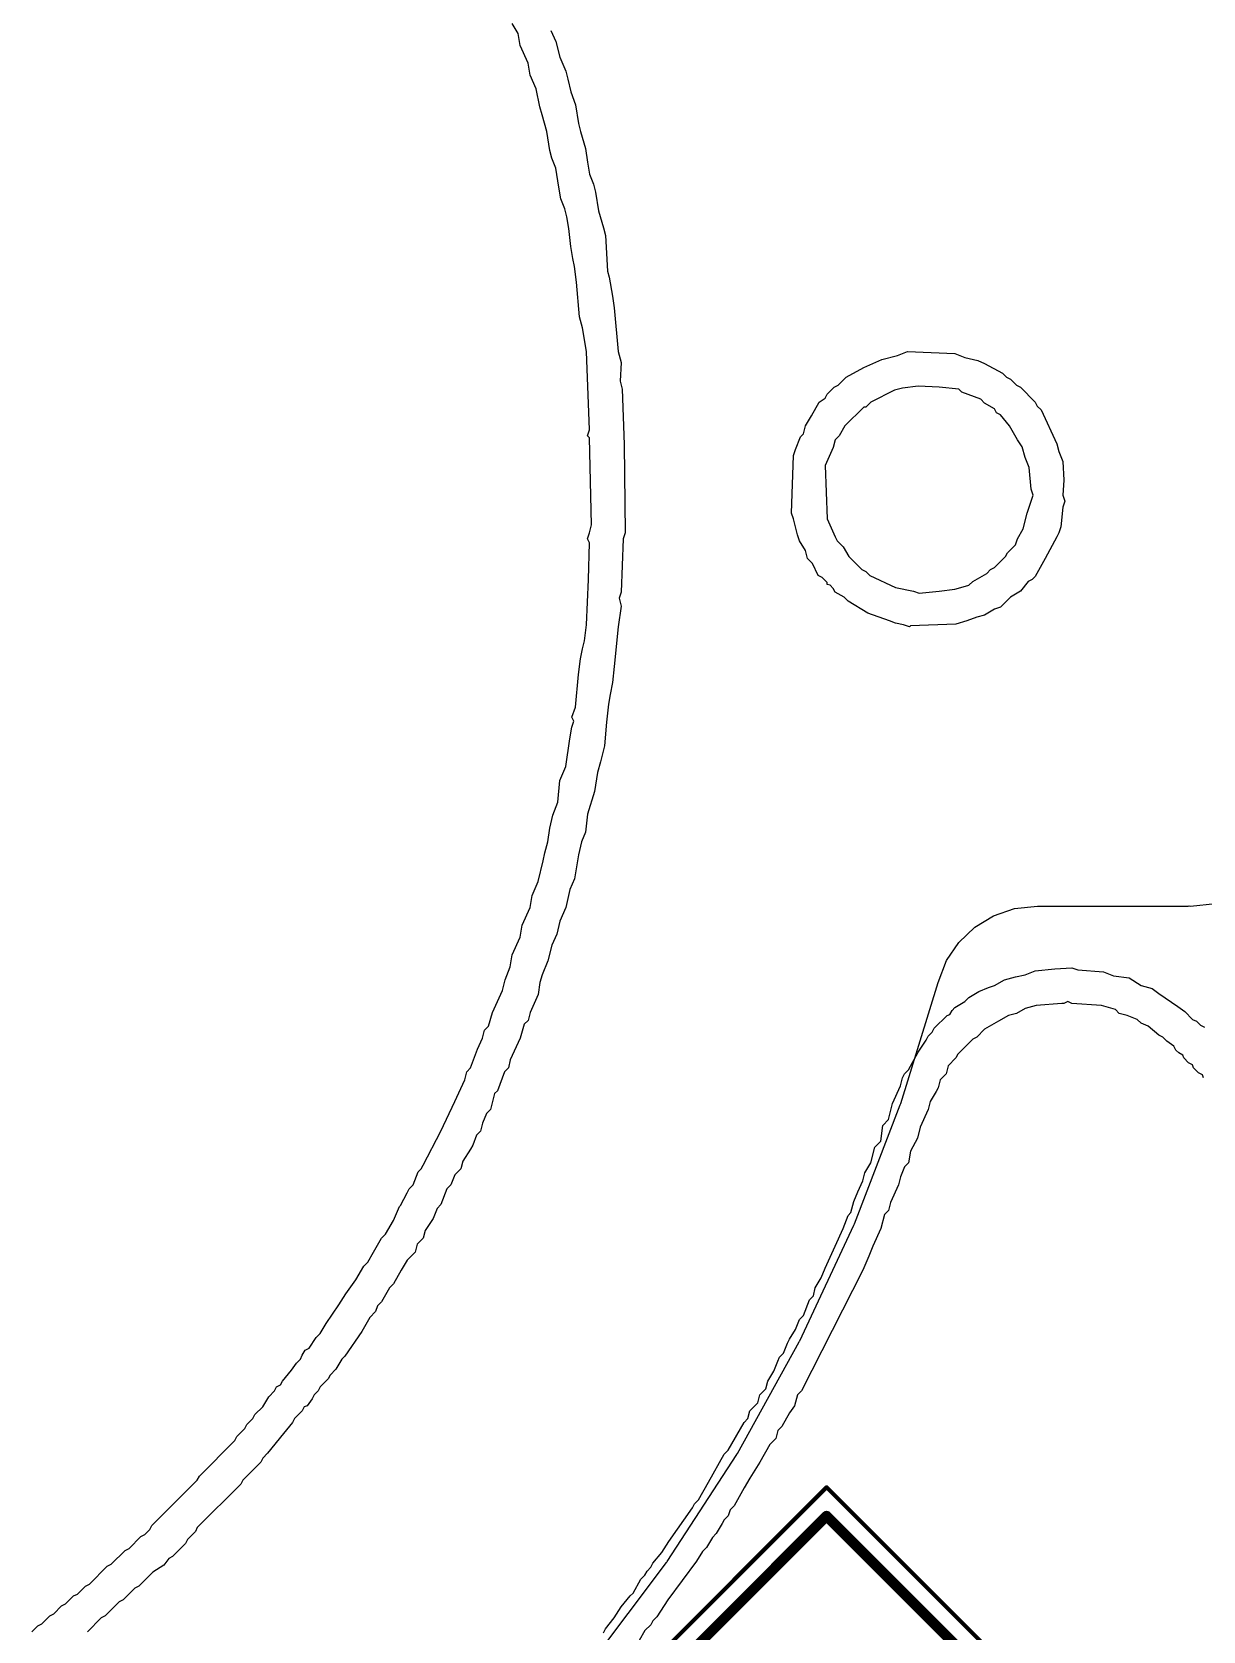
# Model space of a CAD drawing. Header units: millimetres. Extents: x 95 to 305, y 96 to 295.
# Drawn here: x 210.83 to 225.22, y 186.09 to 205.73 of the extents above; entities that cross this region are included whole.
import ezdxf

# ---------------------------------------------------------------- set-up
doc = ezdxf.new("R2010")
doc.units = ezdxf.units.MM
for name, color, linetype in [('BottomLayer', 5, 'Continuous'), ('BottomOverlay', 54, 'Continuous'), ('BottomSolder', 6, 'Continuous'), ('Mechanical13', 56, 'Continuous'), ('Mechanical15', 56, 'Continuous'), ('MultiLayer', 9, 'Continuous'), ('PadHoleLayer', 156, 'Continuous'), ('TopLayer', 1, 'Continuous'), ('TopOverlay', 2, 'Continuous'), ('TopSolder', 216, 'Continuous')]:
    doc.layers.add(name, color=color, linetype=linetype)

# ---------------------------------------------------------------- blocks, each defined once
blk = doc.blocks.new('JST_XH_4_1')
at = {"layer": 'BottomLayer'}
blk.add_hatch(color=5, dxfattribs=at).paths.add_polyline_path([(-4.504, 0.229), (-2.996, 0.229), (-2.996, -1.279), (-4.504, -1.279)])
h = blk.add_hatch(color=5, dxfattribs=at)
edge = h.paths.add_edge_path()
edge.add_arc((-1.25, -0.525), 0.754, 0, 360)
h = blk.add_hatch(color=5, dxfattribs=at)
edge = h.paths.add_edge_path()
edge.add_arc((1.25, -0.525), 0.754, 0, 360)
h = blk.add_hatch(color=5, dxfattribs=at)
edge = h.paths.add_edge_path()
edge.add_arc((3.75, -0.525), 0.754, 0, 360)
at = {"layer": 'BottomSolder'}
blk.add_hatch(color=6, dxfattribs=at).paths.add_polyline_path([(-4.554, 0.279), (-2.946, 0.279), (-2.946, -1.329), (-4.554, -1.329)])
h = blk.add_hatch(color=6, dxfattribs=at)
edge = h.paths.add_edge_path()
edge.add_arc((-1.25, -0.525), 0.804, 0, 360)
h = blk.add_hatch(color=6, dxfattribs=at)
edge = h.paths.add_edge_path()
edge.add_arc((1.25, -0.525), 0.804, 0, 360)
h = blk.add_hatch(color=6, dxfattribs=at)
edge = h.paths.add_edge_path()
edge.add_arc((3.75, -0.525), 0.804, 0, 360)
at = {"layer": 'MultiLayer'}
h = blk.add_hatch(color=9, dxfattribs=at)
edge = h.paths.add_edge_path()
edge.add_arc((-1.25, -0.525), 0.754, 0, 360)
h = blk.add_hatch(color=9, dxfattribs=at)
edge = h.paths.add_edge_path()
edge.add_arc((1.25, -0.525), 0.754, 0, 360)
h = blk.add_hatch(color=9, dxfattribs=at)
edge = h.paths.add_edge_path()
edge.add_arc((3.75, -0.525), 0.754, 0, 360)
at = {"layer": 'PadHoleLayer'}
h = blk.add_hatch(color=156, dxfattribs=at)
edge = h.paths.add_edge_path()
edge.add_arc((-3.75, -0.525), 0.5, 0, 360)
h = blk.add_hatch(color=156, dxfattribs=at)
edge = h.paths.add_edge_path()
edge.add_arc((-1.25, -0.525), 0.5, 0, 360)
h = blk.add_hatch(color=156, dxfattribs=at)
edge = h.paths.add_edge_path()
edge.add_arc((1.25, -0.525), 0.5, 0, 360)
h = blk.add_hatch(color=156, dxfattribs=at)
edge = h.paths.add_edge_path()
edge.add_arc((3.75, -0.525), 0.5, 0, 360)
at = {"layer": 'TopLayer'}
blk.add_hatch(color=1, dxfattribs=at).paths.add_polyline_path([(-4.504, 0.229), (-2.996, 0.229), (-2.996, -1.279), (-4.504, -1.279)])
h = blk.add_hatch(color=1, dxfattribs=at)
edge = h.paths.add_edge_path()
edge.add_arc((-1.25, -0.525), 0.754, 0, 360)
h = blk.add_hatch(color=1, dxfattribs=at)
edge = h.paths.add_edge_path()
edge.add_arc((1.25, -0.525), 0.754, 0, 360)
h = blk.add_hatch(color=1, dxfattribs=at)
edge = h.paths.add_edge_path()
edge.add_arc((3.75, -0.525), 0.754, 0, 360)
at = {"layer": 'TopSolder'}
blk.add_hatch(color=216, dxfattribs=at).paths.add_polyline_path([(-4.554, 0.279), (-2.946, 0.279), (-2.946, -1.329), (-4.554, -1.329)])
h = blk.add_hatch(color=216, dxfattribs=at)
edge = h.paths.add_edge_path()
edge.add_arc((-1.25, -0.525), 0.804, 0, 360)
h = blk.add_hatch(color=216, dxfattribs=at)
edge = h.paths.add_edge_path()
edge.add_arc((1.25, -0.525), 0.804, 0, 360)
h = blk.add_hatch(color=216, dxfattribs=at)
edge = h.paths.add_edge_path()
edge.add_arc((3.75, -0.525), 0.804, 0, 360)
at = {"layer": 'Mechanical13', "const_width": 0.127}
for points in [[(-6.2, 2.875), (-6.2, -2.875)], [(-6.2, 2.875), (6.2, 2.875)], [(6.2, 2.875), (6.2, -2.875)], [(-6.2, -2.875), (6.2, -2.875)]]:
    blk.add_lwpolyline(points, dxfattribs=at)
at = {"layer": 'Mechanical13'}
for points, const_width in [([(-6.232, 2.875, 1), (-6.168, 2.875, 1)], 0.0635), ([(-6.232, 2.875, 1), (-6.168, 2.875, 1)], 0.0635), ([(6.168, 2.875, 1), (6.232, 2.875, 1)], 0.0635), ([(6.168, 2.875, 1), (6.232, 2.875, 1)], 0.0635), ([(-6.85, -0.525, 1), (-7.05, -0.525, 1)], 0.2), ([(-7.1, -0.525, 1), (-7, -0.525, 1)], 0.1), ([(-6.9, -0.525, 1), (-6.8, -0.525, 1)], 0.1), ([(-6.232, -2.875, 1), (-6.168, -2.875, 1)], 0.0635), ([(-6.232, -2.875, 1), (-6.168, -2.875, 1)], 0.0635), ([(6.168, -2.875, 1), (6.232, -2.875, 1)], 0.0635), ([(6.168, -2.875, 1), (6.232, -2.875, 1)], 0.0635)]:
    blk.add_lwpolyline(points, format="xyb", close=True, dxfattribs=dict(at, const_width=const_width))
at = {"layer": 'Mechanical15', "const_width": 0.05}
for points in [[(-6.45, 3.125), (-6.45, -3.125)], [(-6.45, 3.125), (6.45, 3.125)], [(6.45, 3.125), (6.45, -3.125)], [(-6.45, -3.125), (6.45, -3.125)]]:
    blk.add_lwpolyline(points, dxfattribs=at)
at = {"layer": 'Mechanical15', "const_width": 0.025}
for points in [[(-6.462, 3.125, 1), (-6.438, 3.125, 1)], [(-6.462, 3.125, 1), (-6.438, 3.125, 1)], [(6.438, 3.125, 1), (6.462, 3.125, 1)], [(6.438, 3.125, 1), (6.462, 3.125, 1)], [(-6.462, -3.125, 1), (-6.438, -3.125, 1)], [(-6.462, -3.125, 1), (-6.438, -3.125, 1)], [(6.438, -3.125, 1), (6.462, -3.125, 1)], [(6.438, -3.125, 1), (6.462, -3.125, 1)]]:
    blk.add_lwpolyline(points, format="xyb", close=True, dxfattribs=at)
at = {"layer": 'TopOverlay', "const_width": 0.127}
for points in [[(-6.2, 2.875), (-6.2, -2.875)], [(-6.2, 2.875), (6.2, 2.875)], [(6.2, 2.875), (6.2, -2.875)], [(-6.2, -2.875), (6.2, -2.875)]]:
    blk.add_lwpolyline(points, dxfattribs=at)
at = {"layer": 'TopOverlay'}
for points, const_width in [([(-6.232, 2.875, 1), (-6.168, 2.875, 1)], 0.0635), ([(-6.232, 2.875, 1), (-6.168, 2.875, 1)], 0.0635), ([(6.168, 2.875, 1), (6.232, 2.875, 1)], 0.0635), ([(6.168, 2.875, 1), (6.232, 2.875, 1)], 0.0635), ([(-6.85, -0.525, 1), (-7.05, -0.525, 1)], 0.2), ([(-7.1, -0.525, 1), (-7, -0.525, 1)], 0.1), ([(-6.9, -0.525, 1), (-6.8, -0.525, 1)], 0.1), ([(-6.232, -2.875, 1), (-6.168, -2.875, 1)], 0.0635), ([(-6.232, -2.875, 1), (-6.168, -2.875, 1)], 0.0635), ([(6.168, -2.875, 1), (6.232, -2.875, 1)], 0.0635), ([(6.168, -2.875, 1), (6.232, -2.875, 1)], 0.0635)]:
    blk.add_lwpolyline(points, format="xyb", close=True, dxfattribs=dict(at, const_width=const_width))
blk = doc.blocks.new('JST_XH_8_B_49')
at = {"layer": 'BottomLayer'}
blk.add_hatch(color=5, dxfattribs=at).paths.add_polyline_path([(-9.504, 0.771), (-7.996, 0.771), (-7.996, -0.737), (-9.504, -0.737)])
h = blk.add_hatch(color=5, dxfattribs=at)
edge = h.paths.add_edge_path()
edge.add_arc((-6.25, 0.017), 0.754, 0, 360)
h = blk.add_hatch(color=5, dxfattribs=at)
edge = h.paths.add_edge_path()
edge.add_arc((-3.75, 0.017), 0.754, 0, 360)
h = blk.add_hatch(color=5, dxfattribs=at)
edge = h.paths.add_edge_path()
edge.add_arc((-1.25, 0.017), 0.754, 0, 360)
h = blk.add_hatch(color=5, dxfattribs=at)
edge = h.paths.add_edge_path()
edge.add_arc((1.25, 0.017), 0.754, 0, 360)
h = blk.add_hatch(color=5, dxfattribs=at)
edge = h.paths.add_edge_path()
edge.add_arc((3.75, 0.017), 0.754, 0, 360)
h = blk.add_hatch(color=5, dxfattribs=at)
edge = h.paths.add_edge_path()
edge.add_arc((6.25, 0.017), 0.754, 0, 360)
h = blk.add_hatch(color=5, dxfattribs=at)
edge = h.paths.add_edge_path()
edge.add_arc((8.75, 0.017), 0.754, 0, 360)
at = {"layer": 'BottomSolder'}
blk.add_hatch(color=6, dxfattribs=at).paths.add_polyline_path([(-9.554, 0.821), (-7.946, 0.821), (-7.946, -0.787), (-9.554, -0.787)])
h = blk.add_hatch(color=6, dxfattribs=at)
edge = h.paths.add_edge_path()
edge.add_arc((-6.25, 0.017), 0.804, 0, 360)
h = blk.add_hatch(color=6, dxfattribs=at)
edge = h.paths.add_edge_path()
edge.add_arc((-3.75, 0.017), 0.804, 0, 360)
h = blk.add_hatch(color=6, dxfattribs=at)
edge = h.paths.add_edge_path()
edge.add_arc((-1.25, 0.017), 0.804, 0, 360)
h = blk.add_hatch(color=6, dxfattribs=at)
edge = h.paths.add_edge_path()
edge.add_arc((1.25, 0.017), 0.804, 0, 360)
h = blk.add_hatch(color=6, dxfattribs=at)
edge = h.paths.add_edge_path()
edge.add_arc((3.75, 0.017), 0.804, 0, 360)
h = blk.add_hatch(color=6, dxfattribs=at)
edge = h.paths.add_edge_path()
edge.add_arc((6.25, 0.017), 0.804, 0, 360)
h = blk.add_hatch(color=6, dxfattribs=at)
edge = h.paths.add_edge_path()
edge.add_arc((8.75, 0.017), 0.804, 0, 360)
at = {"layer": 'MultiLayer'}
blk.add_hatch(color=9, dxfattribs=at).paths.add_polyline_path([(-9.504, 0.771), (-7.996, 0.771), (-7.996, -0.737), (-9.504, -0.737)])
h = blk.add_hatch(color=9, dxfattribs=at)
edge = h.paths.add_edge_path()
edge.add_arc((-6.25, 0.017), 0.754, 0, 360)
h = blk.add_hatch(color=9, dxfattribs=at)
edge = h.paths.add_edge_path()
edge.add_arc((-3.75, 0.017), 0.754, 0, 360)
h = blk.add_hatch(color=9, dxfattribs=at)
edge = h.paths.add_edge_path()
edge.add_arc((-1.25, 0.017), 0.754, 0, 360)
h = blk.add_hatch(color=9, dxfattribs=at)
edge = h.paths.add_edge_path()
edge.add_arc((1.25, 0.017), 0.754, 0, 360)
h = blk.add_hatch(color=9, dxfattribs=at)
edge = h.paths.add_edge_path()
edge.add_arc((3.75, 0.017), 0.754, 0, 360)
h = blk.add_hatch(color=9, dxfattribs=at)
edge = h.paths.add_edge_path()
edge.add_arc((6.25, 0.017), 0.754, 0, 360)
h = blk.add_hatch(color=9, dxfattribs=at)
edge = h.paths.add_edge_path()
edge.add_arc((8.75, 0.017), 0.754, 0, 360)
at = {"layer": 'PadHoleLayer'}
h = blk.add_hatch(color=156, dxfattribs=at)
edge = h.paths.add_edge_path()
edge.add_arc((-8.75, 0.017), 0.5, 0, 360)
h = blk.add_hatch(color=156, dxfattribs=at)
edge = h.paths.add_edge_path()
edge.add_arc((-6.25, 0.017), 0.5, 0, 360)
h = blk.add_hatch(color=156, dxfattribs=at)
edge = h.paths.add_edge_path()
edge.add_arc((-3.75, 0.017), 0.5, 0, 360)
h = blk.add_hatch(color=156, dxfattribs=at)
edge = h.paths.add_edge_path()
edge.add_arc((-1.25, 0.017), 0.5, 0, 360)
h = blk.add_hatch(color=156, dxfattribs=at)
edge = h.paths.add_edge_path()
edge.add_arc((1.25, 0.017), 0.5, 0, 360)
h = blk.add_hatch(color=156, dxfattribs=at)
edge = h.paths.add_edge_path()
edge.add_arc((3.75, 0.017), 0.5, 0, 360)
h = blk.add_hatch(color=156, dxfattribs=at)
edge = h.paths.add_edge_path()
edge.add_arc((6.25, 0.017), 0.5, 0, 360)
h = blk.add_hatch(color=156, dxfattribs=at)
edge = h.paths.add_edge_path()
edge.add_arc((8.75, 0.017), 0.5, 0, 360)
at = {"layer": 'TopLayer'}
blk.add_hatch(color=1, dxfattribs=at).paths.add_polyline_path([(-9.504, 0.771), (-7.996, 0.771), (-7.996, -0.737), (-9.504, -0.737)])
h = blk.add_hatch(color=1, dxfattribs=at)
edge = h.paths.add_edge_path()
edge.add_arc((-6.25, 0.017), 0.754, 0, 360)
h = blk.add_hatch(color=1, dxfattribs=at)
edge = h.paths.add_edge_path()
edge.add_arc((-3.75, 0.017), 0.754, 0, 360)
h = blk.add_hatch(color=1, dxfattribs=at)
edge = h.paths.add_edge_path()
edge.add_arc((-1.25, 0.017), 0.754, 0, 360)
h = blk.add_hatch(color=1, dxfattribs=at)
edge = h.paths.add_edge_path()
edge.add_arc((1.25, 0.017), 0.754, 0, 360)
h = blk.add_hatch(color=1, dxfattribs=at)
edge = h.paths.add_edge_path()
edge.add_arc((3.75, 0.017), 0.754, 0, 360)
h = blk.add_hatch(color=1, dxfattribs=at)
edge = h.paths.add_edge_path()
edge.add_arc((6.25, 0.017), 0.754, 0, 360)
h = blk.add_hatch(color=1, dxfattribs=at)
edge = h.paths.add_edge_path()
edge.add_arc((8.75, 0.017), 0.754, 0, 360)
at = {"layer": 'TopSolder'}
blk.add_hatch(color=216, dxfattribs=at).paths.add_polyline_path([(-9.554, 0.821), (-7.946, 0.821), (-7.946, -0.787), (-9.554, -0.787)])
h = blk.add_hatch(color=216, dxfattribs=at)
edge = h.paths.add_edge_path()
edge.add_arc((-6.25, 0.017), 0.804, 0, 360)
h = blk.add_hatch(color=216, dxfattribs=at)
edge = h.paths.add_edge_path()
edge.add_arc((-3.75, 0.017), 0.804, 0, 360)
h = blk.add_hatch(color=216, dxfattribs=at)
edge = h.paths.add_edge_path()
edge.add_arc((-1.25, 0.017), 0.804, 0, 360)
h = blk.add_hatch(color=216, dxfattribs=at)
edge = h.paths.add_edge_path()
edge.add_arc((1.25, 0.017), 0.804, 0, 360)
h = blk.add_hatch(color=216, dxfattribs=at)
edge = h.paths.add_edge_path()
edge.add_arc((3.75, 0.017), 0.804, 0, 360)
h = blk.add_hatch(color=216, dxfattribs=at)
edge = h.paths.add_edge_path()
edge.add_arc((6.25, 0.017), 0.804, 0, 360)
h = blk.add_hatch(color=216, dxfattribs=at)
edge = h.paths.add_edge_path()
edge.add_arc((8.75, 0.017), 0.804, 0, 360)
at = {"layer": 'BottomOverlay', "const_width": 0.127}
for points in [[(-11.2, 2.367), (-11.2, -3.383)], [(-11.2, 2.367), (11.2, 2.367)], [(11.2, 2.367), (11.2, -3.383)], [(-11.2, -3.383), (11.2, -3.383)]]:
    blk.add_lwpolyline(points, dxfattribs=at)
at = {"layer": 'BottomOverlay'}
for points, const_width in [([(-11.232, 2.367, 1), (-11.168, 2.367, 1)], 0.0635), ([(-11.232, 2.367, 1), (-11.168, 2.367, 1)], 0.0635), ([(11.168, 2.367, 1), (11.232, 2.367, 1)], 0.0635), ([(11.168, 2.367, 1), (11.232, 2.367, 1)], 0.0635), ([(-11.85, 0.017, 1), (-12.05, 0.017, 1)], 0.2), ([(-12.1, 0.017, 1), (-12, 0.017, 1)], 0.1), ([(-11.9, 0.017, 1), (-11.8, 0.017, 1)], 0.1), ([(-11.232, -3.383, 1), (-11.168, -3.383, 1)], 0.0635), ([(-11.232, -3.383, 1), (-11.168, -3.383, 1)], 0.0635), ([(11.168, -3.383, 1), (11.232, -3.383, 1)], 0.0635), ([(11.168, -3.383, 1), (11.232, -3.383, 1)], 0.0635)]:
    blk.add_lwpolyline(points, format="xyb", close=True, dxfattribs=dict(at, const_width=const_width))
at = {"layer": 'Mechanical13', "const_width": 0.127}
for points in [[(-11.2, 2.367), (-11.2, -3.383)], [(-11.2, 2.367), (11.2, 2.367)], [(11.2, 2.367), (11.2, -3.383)], [(-11.2, -3.383), (11.2, -3.383)]]:
    blk.add_lwpolyline(points, dxfattribs=at)
at = {"layer": 'Mechanical13'}
for points, const_width in [([(-11.232, 2.367, 1), (-11.168, 2.367, 1)], 0.0635), ([(-11.232, 2.367, 1), (-11.168, 2.367, 1)], 0.0635), ([(11.168, 2.367, 1), (11.232, 2.367, 1)], 0.0635), ([(11.168, 2.367, 1), (11.232, 2.367, 1)], 0.0635), ([(-11.85, 0.017, 1), (-12.05, 0.017, 1)], 0.2), ([(-12.1, 0.017, 1), (-12, 0.017, 1)], 0.1), ([(-11.9, 0.017, 1), (-11.8, 0.017, 1)], 0.1), ([(-11.232, -3.383, 1), (-11.168, -3.383, 1)], 0.0635), ([(-11.232, -3.383, 1), (-11.168, -3.383, 1)], 0.0635), ([(11.168, -3.383, 1), (11.232, -3.383, 1)], 0.0635), ([(11.168, -3.383, 1), (11.232, -3.383, 1)], 0.0635)]:
    blk.add_lwpolyline(points, format="xyb", close=True, dxfattribs=dict(at, const_width=const_width))
at = {"layer": 'Mechanical15', "const_width": 0.05}
for points in [[(-11.45, 2.617), (11.45, 2.617)], [(-11.45, 2.617), (-11.45, -3.633)], [(11.45, 2.617), (11.45, -3.633)], [(-11.45, -3.633), (11.45, -3.633)]]:
    blk.add_lwpolyline(points, dxfattribs=at)
at = {"layer": 'Mechanical15', "const_width": 0.025}
for points in [[(-11.462, 2.617, 1), (-11.438, 2.617, 1)], [(-11.462, 2.617, 1), (-11.438, 2.617, 1)], [(11.438, 2.617, 1), (11.462, 2.617, 1)], [(11.438, 2.617, 1), (11.462, 2.617, 1)], [(-11.462, -3.633, 1), (-11.438, -3.633, 1)], [(-11.462, -3.633, 1), (-11.438, -3.633, 1)], [(11.438, -3.633, 1), (11.462, -3.633, 1)], [(11.438, -3.633, 1), (11.462, -3.633, 1)]]:
    blk.add_lwpolyline(points, format="xyb", close=True, dxfattribs=at)

msp = doc.modelspace()

# ---------------------------------------------------------------- linework, layer by layer
at = {"layer": 'BottomLayer'}
for p, q in [((225.066, 194.996), (225.373, 195.028)), ((222.416, 194.737), (222.647, 194.877)), ((222.647, 194.877), (222.903, 194.964)), ((222.903, 194.964), (223.186, 194.995)), ((223.186, 194.995), (225.04, 194.995)), ((225.04, 194.995), (225.053, 194.998)), ((225.053, 194.998), (225.066, 194.996)), ((222.22, 194.55), (222.416, 194.737)), ((222.07, 194.326), (222.22, 194.55)), ((221.965, 194.057), (222.07, 194.326)), ((221.507, 192.569), (221.965, 194.057)), ((220.938, 191.092), (221.501, 192.553)), ((221.501, 192.553), (221.503, 192.561)), ((221.503, 192.561), (221.507, 192.569)), ((220.268, 189.657), (220.932, 191.075)), ((220.932, 191.075), (220.934, 191.084)), ((220.934, 191.084), (220.938, 191.092)), ((219.5, 188.273), (220.26, 189.642)), ((220.26, 189.642), (220.263, 189.65)), ((220.263, 189.65), (220.268, 189.657)), ((218.637, 186.945), (219.491, 188.258)), ((219.491, 188.258), (219.494, 188.266)), ((219.494, 188.266), (219.5, 188.273)), ((217.685, 185.681), (218.627, 186.931)), ((218.627, 186.931), (218.631, 186.939)), ((218.631, 186.939), (218.637, 186.945))]:
    msp.add_line(p, q, dxfattribs=at)
at = {"layer": 'BottomOverlay'}
for p, q in [((216.806, 205.713), (216.733, 205.835)), ((216.831, 205.567), (216.806, 205.713)), ((217.208, 205.75), (217.269, 205.616)), ((216.928, 205.348), (216.831, 205.567)), ((217.269, 205.616), (217.318, 205.421)), ((216.952, 205.202), (216.928, 205.348)), ((217.318, 205.421), (217.391, 205.251)), ((217.391, 205.251), (217.415, 205.153)), ((217.025, 205.032), (216.952, 205.202)), ((217.415, 205.153), (217.451, 204.995)), ((217.074, 204.813), (217.025, 205.032)), ((217.451, 204.995), (217.512, 204.837)), ((217.099, 204.715), (217.074, 204.813)), ((217.159, 204.508), (217.099, 204.715)), ((217.512, 204.837), (217.549, 204.606)), ((217.196, 204.277), (217.159, 204.508)), ((217.549, 204.606), (217.573, 204.508)), ((217.573, 204.508), (217.634, 204.302)), ((217.22, 204.18), (217.196, 204.277)), ((217.634, 204.302), (217.658, 204.131)), ((217.269, 204.058), (217.22, 204.18)), ((217.658, 204.131), (217.683, 203.985)), ((217.305, 203.827), (217.269, 204.058)), ((217.683, 203.985), (217.731, 203.863)), ((217.33, 203.681), (217.305, 203.827)), ((217.378, 203.559), (217.33, 203.681)), ((217.731, 203.863), (217.756, 203.766)), ((217.756, 203.766), (217.792, 203.535)), ((217.403, 203.462), (217.378, 203.559)), ((217.792, 203.535), (217.853, 203.328)), ((217.427, 203.316), (217.403, 203.462)), ((217.451, 203.097), (217.427, 203.316)), ((217.853, 203.328), (217.877, 203.231)), ((217.476, 202.951), (217.451, 203.097)), ((217.877, 203.231), (217.902, 202.793)), ((217.5, 202.853), (217.476, 202.951)), ((217.524, 202.659), (217.5, 202.853)), ((217.902, 202.793), (217.926, 202.72)), ((217.926, 202.72), (217.963, 202.488)), ((217.561, 202.233), (217.524, 202.659)), ((217.963, 202.488), (217.987, 202.342)), ((217.987, 202.342), (218.036, 201.807)), ((217.597, 202.099), (217.561, 202.233)), ((217.646, 201.807), (217.597, 202.099)), ((217.683, 200.845), (217.646, 201.807)), ((218.036, 201.807), (218.072, 201.673)), ((221.054, 201.612), (221.273, 201.709)), ((221.273, 201.709), (221.467, 201.758)), ((221.467, 201.758), (221.589, 201.807)), ((221.589, 201.807), (222.173, 201.782)), ((222.173, 201.782), (222.295, 201.734)), ((222.295, 201.734), (222.453, 201.697)), ((218.072, 201.673), (218.06, 201.442)), ((220.835, 201.49), (221.054, 201.612)), ((222.453, 201.697), (222.538, 201.661)), ((222.538, 201.661), (222.757, 201.539)), ((222.757, 201.539), (222.806, 201.49)), ((218.06, 201.442), (218.084, 201.344)), ((218.084, 201.344), (218.109, 200.663)), ((220.603, 201.283), (220.689, 201.369)), ((220.689, 201.369), (220.737, 201.393)), ((220.737, 201.393), (220.835, 201.49)), ((221.431, 201.332), (221.139, 201.186)), ((221.528, 201.357), (221.431, 201.332)), ((221.723, 201.381), (221.528, 201.357)), ((221.979, 201.369), (221.723, 201.381)), ((222.222, 201.344), (221.979, 201.369)), ((222.258, 201.308), (222.222, 201.344)), ((222.806, 201.49), (222.855, 201.466)), ((222.855, 201.466), (222.928, 201.393)), ((222.928, 201.393), (222.977, 201.369)), ((222.977, 201.369), (223.159, 201.186)), ((220.409, 201.016), (220.506, 201.186)), ((220.506, 201.186), (220.579, 201.235)), ((220.579, 201.235), (220.603, 201.283)), ((221.054, 201.125), (220.822, 200.894)), ((221.078, 201.125), (221.054, 201.125)), ((221.139, 201.186), (221.078, 201.125)), ((222.49, 201.223), (222.258, 201.308)), ((222.538, 201.174), (222.49, 201.223)), ((222.66, 201.101), (222.538, 201.174)), ((223.159, 201.186), (223.183, 201.137)), ((223.183, 201.137), (223.232, 201.089)), ((220.336, 200.894), (220.409, 201.016)), ((222.684, 201.052), (222.66, 201.101)), ((222.733, 201.028), (222.684, 201.052)), ((222.843, 200.894), (222.733, 201.028)), ((223.232, 201.089), (223.427, 200.675)), ((217.658, 200.772), (217.683, 200.845)), ((217.683, 200.748), (217.658, 200.772)), ((217.707, 199.677), (217.683, 200.748)), ((220.214, 200.602), (220.275, 200.76)), ((220.275, 200.76), (220.311, 200.797)), ((220.311, 200.797), (220.336, 200.894)), ((220.701, 200.724), (220.676, 200.626)), ((220.749, 200.772), (220.701, 200.724)), ((220.822, 200.894), (220.749, 200.772)), ((222.94, 200.724), (222.843, 200.894)), ((223.001, 200.638), (222.94, 200.724)), ((218.109, 200.663), (218.121, 199.58)), ((220.165, 199.823), (220.19, 200.529)), ((220.19, 200.529), (220.214, 200.602)), ((220.676, 200.626), (220.579, 200.407)), ((223.037, 200.505), (223.001, 200.638)), ((223.427, 200.675), (223.451, 200.578)), ((223.451, 200.578), (223.5, 200.456)), ((220.579, 200.407), (220.603, 199.75)), ((223.086, 200.383), (223.037, 200.505)), ((223.11, 200.115), (223.086, 200.383)), ((223.5, 200.456), (223.512, 200.225)), ((223.512, 200.225), (223.5, 200.042)), ((223.062, 199.823), (223.135, 200.042)), ((223.135, 200.042), (223.11, 200.115)), ((223.5, 200.042), (223.524, 199.969)), ((223.524, 199.969), (223.5, 199.896)), ((220.19, 199.75), (220.165, 199.823)), ((220.238, 199.555), (220.19, 199.75)), ((220.603, 199.75), (220.701, 199.531)), ((223.013, 199.628), (223.062, 199.823)), ((223.5, 199.896), (223.475, 199.653)), ((217.658, 199.507), (217.683, 199.58)), ((217.683, 199.58), (217.707, 199.677)), ((218.121, 199.58), (218.096, 199.507)), ((220.263, 199.482), (220.238, 199.555)), ((222.94, 199.507), (223.013, 199.628)), ((223.451, 199.58), (223.427, 199.531)), ((223.475, 199.653), (223.451, 199.58)), ((217.683, 199.458), (217.658, 199.507)), ((217.67, 199.008), (217.683, 199.458)), ((218.096, 199.507), (218.072, 198.85)), ((220.336, 199.361), (220.263, 199.482)), ((220.36, 199.263), (220.336, 199.361)), ((220.701, 199.531), (220.725, 199.482)), ((220.725, 199.482), (220.798, 199.409)), ((220.798, 199.409), (220.871, 199.288)), ((222.818, 199.336), (222.916, 199.434)), ((222.916, 199.434), (222.94, 199.507)), ((223.427, 199.531), (223.281, 199.263)), ((220.421, 199.202), (220.36, 199.263)), ((220.494, 199.056), (220.421, 199.202)), ((220.871, 199.288), (221.029, 199.129)), ((222.611, 199.129), (222.66, 199.154)), ((222.66, 199.154), (222.794, 199.288)), ((222.794, 199.288), (222.818, 199.336)), ((223.281, 199.263), (223.159, 199.044)), ((217.646, 198.448), (217.67, 199.008)), ((220.543, 199.032), (220.494, 199.056)), ((220.591, 198.983), (220.543, 199.032)), ((220.603, 198.971), (220.591, 198.983)), ((220.603, 198.947), (220.603, 198.971)), ((221.029, 199.129), (221.078, 199.105)), ((221.078, 199.105), (221.127, 199.056)), ((221.127, 199.056), (221.443, 198.91)), ((222.344, 198.935), (222.392, 198.983)), ((222.392, 198.983), (222.563, 199.081)), ((222.563, 199.081), (222.611, 199.129)), ((223.074, 198.983), (222.977, 198.862)), ((223.123, 199.008), (223.074, 198.983)), ((223.159, 199.044), (223.123, 199.008)), ((218.072, 198.85), (218.048, 198.777)), ((218.048, 198.777), (218.072, 198.679)), ((220.64, 198.935), (220.603, 198.947)), ((220.676, 198.898), (220.64, 198.935)), ((220.701, 198.85), (220.676, 198.898)), ((220.81, 198.789), (220.701, 198.85)), ((220.859, 198.74), (220.81, 198.789)), ((221.443, 198.91), (221.662, 198.862)), ((221.662, 198.862), (221.735, 198.837)), ((221.735, 198.837), (221.979, 198.862)), ((221.979, 198.862), (222.173, 198.886)), ((222.173, 198.886), (222.246, 198.91)), ((222.246, 198.91), (222.344, 198.935)), ((222.855, 198.789), (222.733, 198.667)), ((222.977, 198.862), (222.855, 198.789)), ((218.072, 198.679), (218.036, 198.424)), ((221.102, 198.594), (220.859, 198.74)), ((221.37, 198.497), (221.102, 198.594)), ((222.538, 198.57), (222.441, 198.545)), ((222.66, 198.643), (222.538, 198.57)), ((222.733, 198.667), (222.66, 198.643)), ((217.622, 198.253), (217.646, 198.448)), ((218.036, 198.424), (217.987, 197.937)), ((221.443, 198.472), (221.37, 198.497)), ((221.54, 198.448), (221.443, 198.472)), ((221.613, 198.424), (221.54, 198.448)), ((221.626, 198.436), (221.613, 198.424)), ((222.185, 198.46), (221.626, 198.436)), ((222.319, 198.497), (222.185, 198.46)), ((222.441, 198.545), (222.319, 198.497)), ((217.597, 198.156), (217.622, 198.253)), ((217.549, 197.839), (217.573, 198.034)), ((217.573, 198.034), (217.597, 198.156)), ((217.512, 197.438), (217.549, 197.839)), ((217.987, 197.937), (217.963, 197.742)), ((217.938, 197.596), (217.914, 197.474)), ((217.963, 197.742), (217.938, 197.596)), ((217.464, 197.316), (217.512, 197.438)), ((217.914, 197.474), (217.89, 197.255)), ((217.439, 197.048), (217.464, 197.194)), ((217.488, 197.267), (217.464, 197.316)), ((217.464, 197.194), (217.488, 197.267)), ((217.89, 197.255), (217.865, 196.963)), ((217.391, 196.708), (217.439, 197.048)), ((217.865, 196.963), (217.817, 196.769)), ((217.318, 196.537), (217.391, 196.708)), ((217.78, 196.635), (217.744, 196.403)), ((217.817, 196.769), (217.78, 196.635)), ((217.293, 196.27), (217.318, 196.537)), ((217.744, 196.403), (217.658, 196.124)), ((217.232, 196.111), (217.293, 196.27)), ((217.196, 195.953), (217.232, 196.111)), ((217.658, 196.124), (217.634, 195.904)), ((217.172, 195.783), (217.196, 195.953)), ((217.634, 195.904), (217.585, 195.783)), ((217.111, 195.552), (217.135, 195.649)), ((217.135, 195.649), (217.172, 195.783)), ((217.549, 195.625), (217.5, 195.332)), ((217.585, 195.783), (217.549, 195.625)), ((217.05, 195.296), (217.111, 195.552)), ((216.977, 195.126), (217.05, 195.296)), ((217.5, 195.332), (217.439, 195.199)), ((216.952, 194.98), (216.977, 195.126)), ((217.439, 195.199), (217.391, 194.98)), ((216.855, 194.76), (216.952, 194.98)), ((217.391, 194.98), (217.318, 194.809)), ((216.831, 194.614), (216.855, 194.76)), ((217.281, 194.651), (217.22, 194.517)), ((217.318, 194.809), (217.281, 194.651)), ((216.733, 194.395), (216.831, 194.614)), ((217.22, 194.517), (217.172, 194.322)), ((216.648, 194.091), (216.709, 194.249)), ((216.709, 194.249), (216.733, 194.395)), ((217.172, 194.322), (217.099, 194.152)), ((216.612, 193.957), (216.648, 194.091)), ((217.074, 194.055), (217.05, 193.909)), ((217.099, 194.152), (217.074, 194.055)), ((222.66, 194.018), (222.782, 194.091)), ((222.782, 194.091), (222.916, 194.128)), ((222.916, 194.128), (223.037, 194.152)), ((223.037, 194.152), (223.159, 194.201)), ((223.159, 194.201), (223.402, 194.225)), ((223.402, 194.225), (223.609, 194.237)), ((223.609, 194.237), (223.682, 194.213)), ((223.682, 194.213), (223.999, 194.189)), ((223.999, 194.189), (224.12, 194.14)), ((224.12, 194.14), (224.315, 194.116)), ((224.315, 194.116), (224.461, 194.018)), ((216.49, 193.69), (216.612, 193.957)), ((217.05, 193.909), (216.952, 193.69)), ((222.295, 193.823), (222.344, 193.872)), ((222.344, 193.872), (222.465, 193.945)), ((222.465, 193.945), (222.587, 193.994)), ((222.587, 193.994), (222.66, 194.018)), ((224.461, 194.018), (224.595, 193.982)), ((224.595, 193.982), (224.68, 193.921)), ((224.68, 193.921), (224.911, 193.763)), ((216.441, 193.519), (216.49, 193.69)), ((216.952, 193.69), (216.928, 193.592)), ((221.918, 193.495), (222.076, 193.653)), ((222.076, 193.653), (222.112, 193.665)), ((222.112, 193.665), (222.137, 193.714)), ((222.137, 193.714), (222.173, 193.75)), ((222.173, 193.75), (222.295, 193.823)), ((222.83, 193.653), (222.709, 193.58)), ((222.928, 193.677), (222.83, 193.653)), ((223.037, 193.738), (222.928, 193.677)), ((223.171, 193.775), (223.037, 193.738)), ((223.488, 193.799), (223.171, 193.775)), ((223.512, 193.799), (223.488, 193.799)), ((223.561, 193.823), (223.512, 193.799)), ((223.609, 193.799), (223.561, 193.823)), ((223.974, 193.775), (223.609, 193.799)), ((224.145, 193.726), (223.974, 193.775)), ((224.193, 193.677), (224.145, 193.726)), ((224.291, 193.653), (224.193, 193.677)), ((224.413, 193.604), (224.291, 193.653)), ((224.911, 193.763), (224.997, 193.702)), ((224.997, 193.702), (225.094, 193.604)), ((216.368, 193.373), (216.393, 193.471)), ((216.393, 193.471), (216.441, 193.519)), ((216.879, 193.544), (216.831, 193.373)), ((216.928, 193.592), (216.879, 193.544)), ((221.893, 193.446), (221.918, 193.495)), ((222.538, 193.483), (222.441, 193.385)), ((222.709, 193.58), (222.538, 193.483)), ((224.461, 193.556), (224.413, 193.604)), ((224.546, 193.519), (224.461, 193.556)), ((224.68, 193.41), (224.546, 193.519)), ((225.094, 193.604), (225.143, 193.58)), ((225.143, 193.58), (225.191, 193.531)), ((225.191, 193.531), (225.24, 193.507)), ((216.307, 193.239), (216.368, 193.373)), ((216.831, 193.373), (216.709, 193.105)), ((221.723, 193.203), (221.82, 193.349)), ((221.82, 193.349), (221.845, 193.397)), ((221.845, 193.397), (221.893, 193.446)), ((222.392, 193.361), (222.21, 193.178)), ((222.441, 193.385), (222.392, 193.361)), ((224.729, 193.385), (224.68, 193.41)), ((224.778, 193.337), (224.729, 193.385)), ((224.863, 193.276), (224.778, 193.337)), ((224.887, 193.227), (224.863, 193.276)), ((216.222, 193.008), (216.307, 193.239)), ((216.709, 193.105), (216.685, 193.008)), ((221.601, 192.984), (221.723, 193.203)), ((222.185, 193.13), (222.088, 193.032)), ((222.21, 193.178), (222.185, 193.13)), ((224.924, 193.191), (224.887, 193.227)), ((224.972, 193.166), (224.924, 193.191)), ((224.985, 193.13), (224.972, 193.166)), ((225.045, 193.069), (224.985, 193.13)), ((225.094, 193.045), (225.045, 193.069)), ((216.149, 192.862), (216.174, 192.959)), ((216.174, 192.959), (216.222, 193.008)), ((216.636, 192.959), (216.551, 192.728)), ((216.685, 193.008), (216.636, 192.959)), ((221.504, 192.789), (221.528, 192.886)), ((221.528, 192.886), (221.553, 192.935)), ((221.553, 192.935), (221.601, 192.984)), ((222.064, 192.935), (221.991, 192.862)), ((222.088, 193.032), (222.064, 192.935)), ((225.106, 193.008), (225.094, 193.045)), ((225.167, 192.947), (225.106, 193.008)), ((225.216, 192.923), (225.167, 192.947)), ((225.228, 192.886), (225.216, 192.923)), ((216.028, 192.594), (216.149, 192.862)), ((216.514, 192.692), (216.466, 192.497)), ((216.551, 192.728), (216.514, 192.692)), ((221.407, 192.57), (221.504, 192.789)), ((221.942, 192.716), (221.869, 192.594)), ((221.966, 192.765), (221.942, 192.716)), ((221.991, 192.862), (221.966, 192.765)), ((215.857, 192.229), (216.028, 192.594)), ((216.466, 192.497), (216.417, 192.448)), ((221.358, 192.375), (221.407, 192.57)), ((221.845, 192.497), (221.747, 192.278)), ((221.869, 192.594), (221.845, 192.497)), ((216.368, 192.327), (216.344, 192.229)), ((216.417, 192.448), (216.368, 192.327)), ((221.261, 192.107), (221.285, 192.302)), ((221.285, 192.302), (221.358, 192.375)), ((221.747, 192.278), (221.711, 192.144)), ((215.638, 191.815), (215.857, 192.229)), ((216.295, 192.181), (216.247, 192.059)), ((216.344, 192.229), (216.295, 192.181)), ((221.188, 192.034), (221.261, 192.107)), ((221.711, 192.144), (221.626, 191.986)), ((216.222, 192.01), (216.125, 191.864)), ((216.247, 192.059), (216.222, 192.01)), ((221.139, 191.84), (221.188, 192.034)), ((221.626, 191.986), (221.601, 191.84)), ((215.516, 191.572), (215.577, 191.73)), ((215.577, 191.73), (215.614, 191.767)), ((215.614, 191.767), (215.638, 191.815)), ((216.028, 191.694), (215.979, 191.572)), ((216.101, 191.767), (216.028, 191.694)), ((216.125, 191.864), (216.101, 191.767)), ((221.042, 191.621), (221.066, 191.718)), ((221.066, 191.718), (221.139, 191.84)), ((221.553, 191.791), (221.504, 191.669)), ((221.601, 191.84), (221.553, 191.791)), ((215.443, 191.475), (215.468, 191.523)), ((215.468, 191.523), (215.516, 191.572)), ((215.93, 191.523), (215.857, 191.329)), ((215.979, 191.572), (215.93, 191.523)), ((220.981, 191.487), (221.042, 191.621)), ((221.48, 191.572), (221.382, 191.353)), ((221.504, 191.669), (221.48, 191.572)), ((215.273, 191.134), (215.346, 191.304)), ((215.346, 191.304), (215.358, 191.316)), ((215.358, 191.316), (215.443, 191.475)), ((215.857, 191.329), (215.809, 191.28)), ((220.895, 191.231), (220.932, 191.365)), ((220.932, 191.365), (220.981, 191.487)), ((221.382, 191.353), (221.358, 191.256)), ((215.176, 190.964), (215.273, 191.134)), ((215.76, 191.158), (215.662, 191.012)), ((215.809, 191.28), (215.76, 191.158)), ((220.798, 191.037), (220.859, 191.195)), ((220.859, 191.195), (220.895, 191.231)), ((221.309, 191.207), (221.261, 191.037)), ((221.358, 191.256), (221.309, 191.207)), ((215.03, 190.744), (215.127, 190.915)), ((215.127, 190.915), (215.176, 190.964)), ((215.638, 190.915), (215.565, 190.842)), ((215.662, 191.012), (215.638, 190.915)), ((220.701, 190.817), (220.798, 191.037)), ((221.261, 191.037), (221.163, 190.817)), ((214.957, 190.623), (215.03, 190.744)), ((215.541, 190.744), (215.443, 190.647)), ((215.565, 190.842), (215.541, 190.744)), ((220.579, 190.55), (220.701, 190.817)), ((221.163, 190.817), (221.115, 190.696)), ((214.811, 190.404), (214.908, 190.574)), ((214.908, 190.574), (214.957, 190.623)), ((215.37, 190.525), (215.273, 190.355)), ((215.443, 190.647), (215.37, 190.525)), ((221.042, 190.525), (220.287, 189.041)), ((220.53, 190.428), (220.579, 190.55)), ((221.115, 190.696), (221.042, 190.525)), ((214.689, 190.233), (214.811, 190.404)), ((215.273, 190.355), (215.224, 190.306)), ((220.457, 190.306), (220.53, 190.428)), ((214.604, 190.099), (214.689, 190.233)), ((215.127, 190.136), (215.078, 190.087)), ((215.224, 190.306), (215.127, 190.136)), ((220.311, 189.966), (220.384, 190.16)), ((220.384, 190.16), (220.433, 190.209)), ((220.433, 190.209), (220.457, 190.306)), ((214.446, 189.868), (214.604, 190.099)), ((214.981, 189.941), (214.884, 189.771)), ((215.054, 190.014), (214.981, 189.941)), ((215.078, 190.087), (215.054, 190.014)), ((220.263, 189.917), (220.311, 189.966)), ((214.324, 189.698), (214.372, 189.747)), ((214.372, 189.747), (214.446, 189.868)), ((214.884, 189.771), (214.677, 189.467)), ((220.141, 189.674), (220.214, 189.795)), ((220.214, 189.795), (220.263, 189.917)), ((214.153, 189.479), (214.19, 189.54)), ((214.19, 189.54), (214.239, 189.564)), ((214.239, 189.564), (214.324, 189.698)), ((220.068, 189.503), (220.117, 189.625)), ((220.117, 189.625), (220.141, 189.674)), ((214.02, 189.296), (214.08, 189.381)), ((214.08, 189.381), (214.129, 189.43)), ((214.129, 189.43), (214.153, 189.479)), ((214.64, 189.43), (214.567, 189.308)), ((214.677, 189.467), (214.64, 189.43)), ((219.946, 189.284), (219.995, 189.406)), ((219.995, 189.406), (220.019, 189.454)), ((220.019, 189.454), (220.068, 189.503)), ((213.886, 189.114), (213.91, 189.162)), ((213.91, 189.162), (214.02, 189.296)), ((214.47, 189.187), (214.372, 189.089)), ((214.494, 189.235), (214.47, 189.187)), ((214.567, 189.308), (214.494, 189.235)), ((219.849, 189.065), (219.873, 189.162)), ((219.873, 189.162), (219.946, 189.284)), ((213.667, 188.846), (213.74, 188.968)), ((213.74, 188.968), (213.813, 189.041)), ((213.813, 189.041), (213.837, 189.089)), ((213.837, 189.089), (213.886, 189.114)), ((214.275, 188.943), (214.214, 188.858)), ((214.299, 188.992), (214.275, 188.943)), ((214.348, 189.041), (214.299, 188.992)), ((214.372, 189.089), (214.348, 189.041)), ((219.752, 188.895), (219.776, 188.992)), ((219.776, 188.992), (219.849, 189.065)), ((220.238, 188.992), (220.202, 188.858)), ((220.287, 189.041), (220.238, 188.992)), ((213.545, 188.7), (213.569, 188.749)), ((213.569, 188.749), (213.667, 188.846)), ((214.153, 188.797), (214.056, 188.7)), ((214.178, 188.846), (214.153, 188.797)), ((214.214, 188.858), (214.178, 188.846)), ((219.63, 188.7), (219.654, 188.797)), ((219.654, 188.797), (219.752, 188.895)), ((220.141, 188.773), (220.044, 188.603)), ((220.202, 188.858), (220.141, 188.773)), ((213.35, 188.481), (213.448, 188.578)), ((213.448, 188.578), (213.472, 188.627)), ((213.472, 188.627), (213.545, 188.7)), ((214.032, 188.651), (213.922, 188.517)), ((214.056, 188.7), (214.032, 188.651)), ((219.386, 188.311), (219.581, 188.651)), ((219.581, 188.651), (219.63, 188.7)), ((219.995, 188.554), (219.971, 188.457)), ((220.044, 188.603), (219.995, 188.554)), ((212.888, 187.994), (213.326, 188.432)), ((213.326, 188.432), (213.35, 188.481)), ((213.922, 188.517), (213.727, 188.274)), ((219.898, 188.384), (219.776, 188.164)), ((219.971, 188.457), (219.898, 188.384)), ((213.642, 188.164), (213.423, 187.945)), ((213.667, 188.213), (213.642, 188.164)), ((213.727, 188.274), (213.667, 188.213)), ((219.143, 187.921), (219.338, 188.262)), ((219.338, 188.262), (219.386, 188.311)), ((219.776, 188.164), (219.654, 187.97)), ((212.863, 187.945), (212.888, 187.994)), ((219.654, 187.97), (219.581, 187.848)), ((212.304, 187.386), (212.863, 187.945)), ((213.399, 187.897), (212.863, 187.361)), ((213.423, 187.945), (213.399, 187.897)), ((219.021, 187.702), (219.143, 187.921)), ((219.581, 187.848), (219.459, 187.629)), ((218.656, 187.191), (218.948, 187.605)), ((218.948, 187.605), (218.973, 187.653)), ((218.973, 187.653), (219.021, 187.702)), ((219.411, 187.58), (219.386, 187.507)), ((219.459, 187.629), (219.411, 187.58)), ((212.279, 187.337), (212.304, 187.386)), ((219.313, 187.41), (219.24, 187.288)), ((219.338, 187.459), (219.313, 187.41)), ((219.386, 187.507), (219.338, 187.459)), ((212.024, 187.106), (212.17, 187.252)), ((212.17, 187.252), (212.218, 187.276)), ((212.218, 187.276), (212.279, 187.337)), ((212.742, 187.215), (212.717, 187.167)), ((212.839, 187.313), (212.742, 187.215)), ((212.863, 187.361), (212.839, 187.313)), ((218.571, 187.057), (218.656, 187.191)), ((219.192, 187.24), (219.119, 187.118)), ((219.24, 187.288), (219.192, 187.24)), ((211.805, 186.911), (211.975, 187.081)), ((211.975, 187.081), (212.024, 187.106)), ((212.511, 186.984), (212.45, 186.899)), ((212.559, 187.008), (212.511, 186.984)), ((212.717, 187.167), (212.559, 187.008)), ((218.462, 186.923), (218.571, 187.057)), ((219.07, 187.069), (218.997, 186.948)), ((219.119, 187.118), (219.07, 187.069)), ((211.537, 186.668), (211.756, 186.887)), ((211.756, 186.887), (211.805, 186.911)), ((212.316, 186.814), (212.145, 186.643)), ((212.45, 186.899), (212.316, 186.814)), ((218.364, 186.777), (218.389, 186.826)), ((218.389, 186.826), (218.437, 186.874)), ((218.437, 186.874), (218.462, 186.923)), ((218.997, 186.948), (218.644, 186.473)), ((211.391, 186.546), (211.488, 186.643)), ((211.488, 186.643), (211.537, 186.668)), ((212.097, 186.619), (211.951, 186.473)), ((212.145, 186.643), (212.097, 186.619)), ((218.218, 186.558), (218.315, 186.728)), ((218.315, 186.728), (218.364, 186.777)), ((211.099, 186.303), (211.196, 186.4)), ((211.196, 186.4), (211.245, 186.424)), ((211.245, 186.424), (211.342, 186.522)), ((211.342, 186.522), (211.391, 186.546)), ((211.902, 186.449), (211.732, 186.278)), ((211.951, 186.473), (211.902, 186.449)), ((217.987, 186.254), (218.072, 186.388)), ((218.072, 186.388), (218.182, 186.522)), ((218.182, 186.522), (218.218, 186.558)), ((218.644, 186.473), (218.51, 186.266)), ((210.953, 186.181), (211.05, 186.278)), ((211.05, 186.278), (211.099, 186.303)), ((211.683, 186.254), (211.513, 186.083)), ((211.732, 186.278), (211.683, 186.254)), ((217.877, 186.12), (217.987, 186.254)), ((218.462, 186.217), (218.437, 186.169)), ((218.51, 186.266), (218.462, 186.217)), ((210.831, 186.083), (210.904, 186.156)), ((210.904, 186.156), (210.953, 186.181)), ((217.853, 186.071), (217.877, 186.12)), ((218.364, 186.096), (218.291, 185.974)), ((218.437, 186.169), (218.364, 186.096))]:
    msp.add_line(p, q, dxfattribs=at)
at = {"layer": 'TopLayer'}
for p, q in [((225.066, 194.996), (225.373, 195.028)), ((222.416, 194.737), (222.647, 194.877)), ((222.647, 194.877), (222.903, 194.964)), ((222.903, 194.964), (223.186, 194.995)), ((223.186, 194.995), (225.04, 194.995)), ((225.04, 194.995), (225.053, 194.998)), ((225.053, 194.998), (225.066, 194.996)), ((222.22, 194.55), (222.416, 194.737)), ((222.07, 194.326), (222.22, 194.55)), ((221.965, 194.057), (222.07, 194.326)), ((221.507, 192.569), (221.965, 194.057)), ((220.938, 191.092), (221.501, 192.553)), ((221.501, 192.553), (221.503, 192.561)), ((221.503, 192.561), (221.507, 192.569)), ((220.268, 189.657), (220.932, 191.075)), ((220.932, 191.075), (220.934, 191.084)), ((220.934, 191.084), (220.938, 191.092)), ((219.5, 188.273), (220.26, 189.642)), ((220.26, 189.642), (220.263, 189.65)), ((220.263, 189.65), (220.268, 189.657)), ((218.637, 186.945), (219.491, 188.258)), ((219.491, 188.258), (219.494, 188.266)), ((219.494, 188.266), (219.5, 188.273)), ((217.685, 185.681), (218.627, 186.931)), ((218.627, 186.931), (218.631, 186.939)), ((218.631, 186.939), (218.637, 186.945))]:
    msp.add_line(p, q, dxfattribs=at)

# ---------------------------------------------------------------- block references
at = {"rotation": 45}
for name, p in [('JST_XH_4_1', (218.245, 181.087)), ('JST_XH_8_B_49', (222.352, 177.623))]:
    msp.add_blockref(name, p, dxfattribs=at)

doc.saveas('drawing.dxf')
